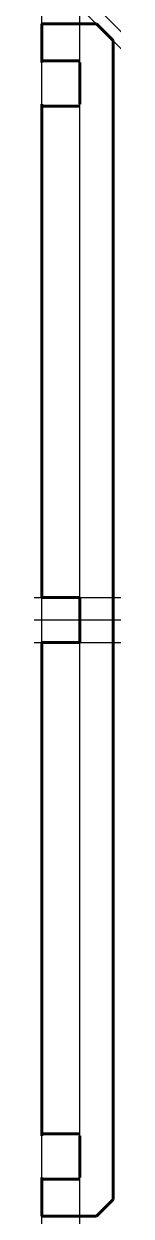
# Model space of a CAD drawing. Header units: millimetres. Extents: x -3 to 3, y -50 to 50.
import ezdxf

# ---------------------------------------------------------------- set-up
doc = ezdxf.new("R2010")
doc.units = ezdxf.units.MM
doc.linetypes.add('K5LT_BASIC', pattern=[0])
doc.layers.add('Вспомогательная геометрия', color=7, linetype='Continuous')
doc.layers.add('Основная геометрия', color=7, linetype='Continuous')

msp = doc.modelspace()

# ---------------------------------------------------------------- linework, layer by layer
at = {"layer": 'Вспомогательная геометрия', "color": 232, "true_color": 0xc52b79}
for p, direction in [((-3.2, 2), (0, 1)), ((0, 0), (0, 1)), ((0.72, 50.66), (0.70711, -0.70711)), ((2.8, 50), (0.707107, -0.707107)), ((-5.86, 1.9), (1, 0)), ((30.93, 0), (1, 0)), ((-5.86, -1.9), (1, 0))]:
    msp.add_xline(p, direction, dxfattribs=at)
at = {"layer": 'Основная геометрия', "color": 150, "linetype": 'K5LT_BASIC', "lineweight": 60, "true_color": 0x0080ff}
for p, q in [((1.39, 50), (-3.2, 50)), ((-3.2, 46.75), (-3.2, 50)), ((1.39, 50), (2.8, 48.59)), ((2.8, 0), (2.8, 48.59)), ((-3.2, 46.9), (0, 46.9)), ((0, 45), (0, 46.75)), ((0, 45), (0, 43.25)), ((-3.2, 43.25), (-3.2, 1.9)), ((-3.2, 43.1), (0, 43.1)), ((-3.2, 1.9), (0, 1.9)), ((0, 0), (0, 1.9)), ((0, 0), (0, -1.9)), ((2.8, 0), (2.8, -48.59)), ((-3.2, -43.25), (-3.2, -1.9)), ((-3.2, -1.9), (0, -1.9)), ((-3.2, -43.1), (0, -43.1)), ((0, -45), (0, -43.25)), ((0, -45), (0, -46.75)), ((-3.2, -46.75), (-3.2, -50)), ((-3.2, -46.9), (0, -46.9)), ((1.39, -50), (2.8, -48.59)), ((1.39, -50), (-3.2, -50))]:
    msp.add_line(p, q, dxfattribs=at)

doc.saveas('drawing.dxf')
